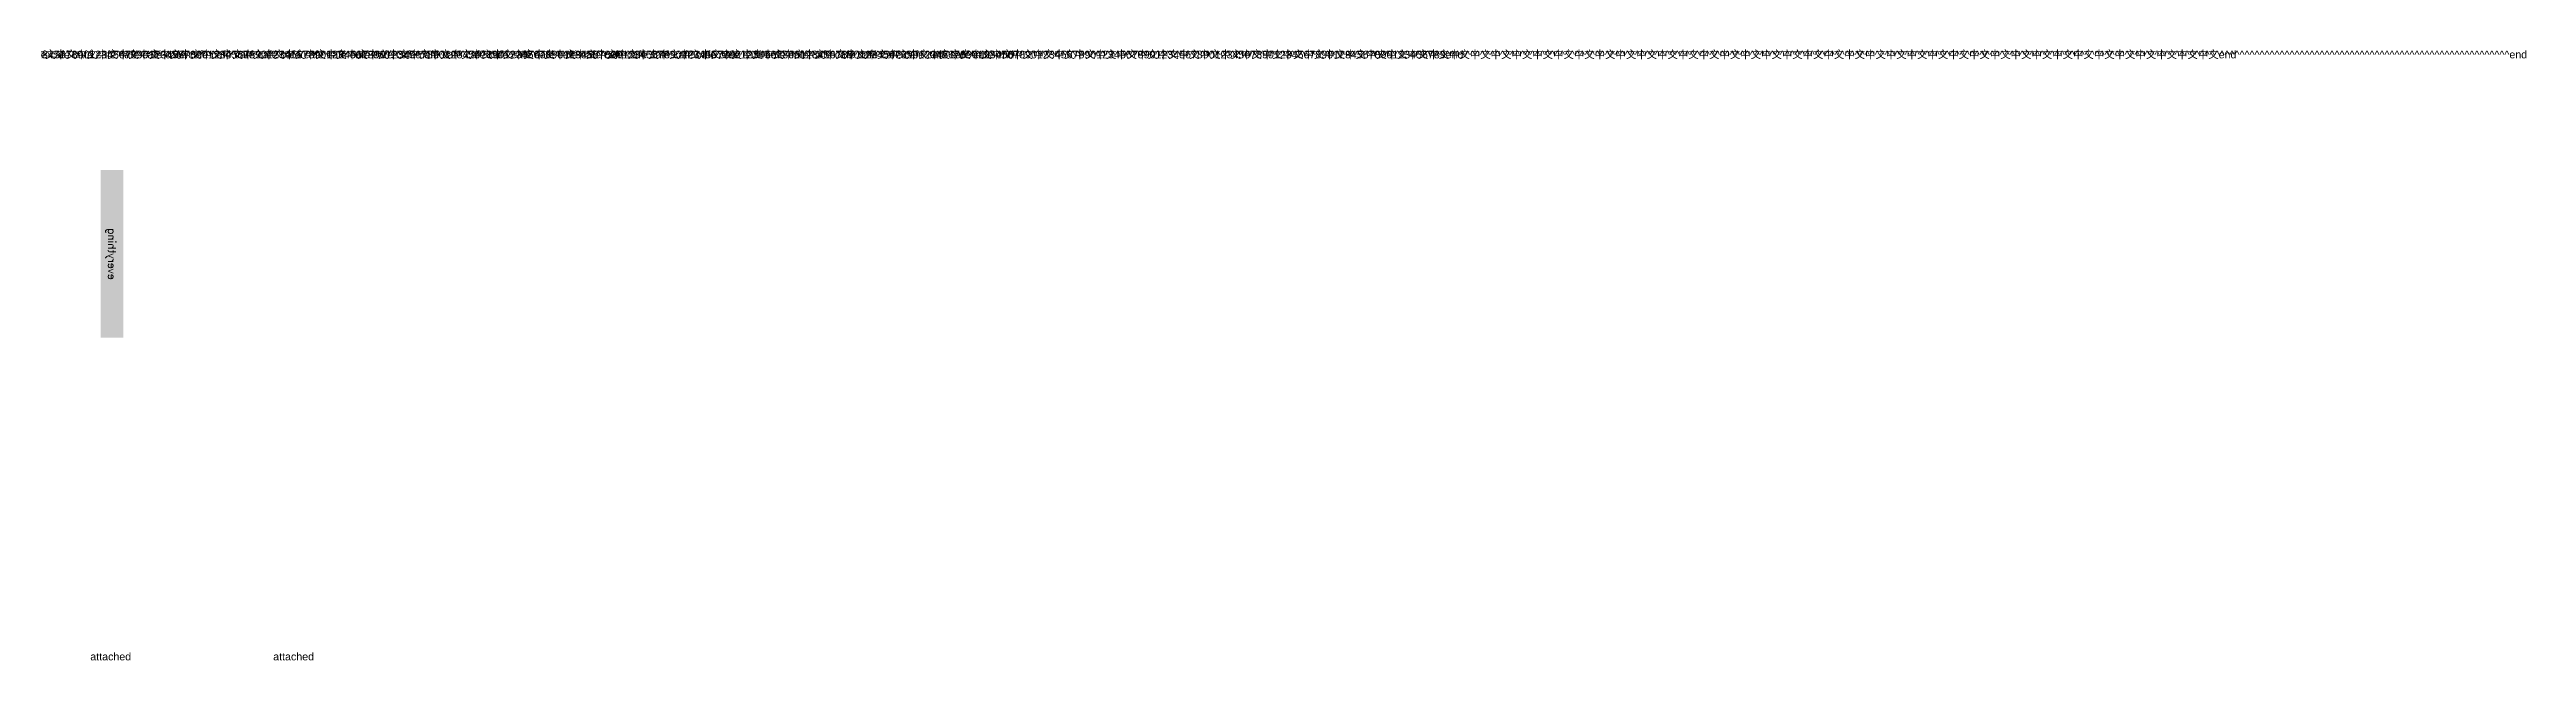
# Model space of a CAD drawing. Header units: millimetres. Extents: x -16 to 795, y -172 to 326.
# Drawn here: x 308 to 795.3, y 0 to 120.2 of the extents above; entities that cross this region are included whole.
import ezdxf

# ---------------------------------------------------------------- set-up
doc = ezdxf.new("R2010")
doc.units = ezdxf.units.MM
doc.styles.get("Standard").update_dxf_attribs({"font": 'Arial.ttf'})
doc.styles.add('tall', font='txt.shx')

msp = doc.modelspace()

# ---------------------------------------------------------------- texts
at = {"char_height": 1.5, "attachment_point": 1}
for s, insert in [('01234567890123456789012345678901234567890123456789012345678901234567890123456789012345678901234567890123456789012345678901234567890123456789012345678901234567890123456789012345678901234567890123456789012345678901234567890123456789012345678901234567890123456789012345678901234567890123456789012345678901234567890123456789012345678901234567890123456789012345678901234567890123456789012345678901234567890123456789012345678901234567890123456789012345678901234567890123456789012345678901234567890123456789end', (0, 120)), ('café café café café café café café café café café café café café café café café café café café café café café café café café café café café café café café café café café café café café café café café café café café café café café café café café café café café café café café café café café café café café café café café café café café café café café café café café café café café café café café café café café café café café café café café café café café café café café café café café café café café end', (40, 120)), ('中文中文中文中文中文中文中文中文中文中文中文中文中文中文中文中文中文中文中文中文中文中文中文中文中文中文中文中文中文中文中文中文中文中文中文中文中文中文中文中文中文中文中文中文中文中文中文中文中文中文中文中文中文中文中文中文中文中文中文中文中文中文中文中文中文中文中文中文中文中文中文中文中文中文中文中文中文中文中文中文中文中文中文中文中文中文中文中文中文中文中文中文中文中文中文中文中文中文中文中文中文中文中文中文中文中文中文中文中文中文中文中文中文中文中文中文中文中文中文中文中文中文中文中文中文中文中文中文中文中文中文中文中文中文中文中文中文中文中文中文中文中文中文中文中文中文中文中文中文中文中文中文中文中文中文中文中文中文中文中文end', (80, 120)), ('^ ^ ^ ^ ^ ^ ^ ^ ^ ^ ^ ^ ^ ^ ^ ^ ^ ^ ^ ^ ^ ^ ^ ^ ^ ^ ^ ^ ^ ^ ^ ^ ^ ^ ^ ^ ^ ^ ^ ^ ^ ^ ^ ^ ^ ^ ^ ^ ^ ^ ^ ^ ^ ^ ^ ^ ^ ^ ^ ^ ^ ^ ^ ^ ^ ^ ^ ^ ^ ^ ^ ^ ^ ^ ^ ^ ^ ^ ^ ^ ^ ^ ^ ^ ^ ^ ^ ^ ^ ^ ^ ^ ^ ^ ^ ^ ^ ^ ^ ^ ^ ^ ^ ^ ^ ^ ^ ^ ^ ^ ^ ^ ^ ^ ^ ^ ^ ^ ^ ^ ^ ^ ^ ^ ^ ^ ^ ^ ^ ^ ^ ^ ^ ^ ^ ^ ^ ^ ^ ^ ^ ^ ^ ^ ^ ^ ^ ^ ^ ^ ^ ^ ^ ^ ^ ^ ^ ^ ^ ^ ^ ^ ^ ^ ^ ^ ^ ^ ^ ^ ^ ^ ^ ^ ^ ^ ^ ^ ^ ^ ^ ^ ^ ^ ^ ^ ^ ^ ^ ^ ^ ^ ^ ^ ^ ^ ^ ^ ^ ^ ^ ^ ^ ^ ^ ^ ^ ^ ^ ^ ^ ^ ^ ^ ^ ^ ^ ^ ^ ^ ^ ^ ^ ^ ^ ^ ^ ^ ^ ^ ^ ^ ^ ^ ^ ^ ^ ^ ^ ^ ^ ^ ^ ^ ^ ^ ^ ^ ^ ^ ^ ^ ^ ^ ^ ^ ^ ^ ^ ^ ^ ^ ^ ^ ^ ^ ^ ^ ^ ^ ^ ^ ^ ^ ^ ^ ^ ^ ^ ^ ^ ^ ^ ^ ^ ^ ^ ^ ^ ^ ^ ^ ^ ^ ^ ^ ^ ^ ^ ^ ^ ^ ^ ^ ^ ^ ^ ^ ^ ^ ^ ^ ^ ^ ^ ^ ^ ^ ^ ^ ^ ^ ^ ^ ^ ^ ^ ^ ^ ^ ^ ^ ^ ^ ^ ^ ^ ^ ^ ^ ^ ^ ^ ^ ^ ^ ^ ^ ^ ^ ^ ^ ^ ^ ^ ^ ^ ^ ^ ^ ^ ^ ^ ^ ^ ^ ^ ^ ^ ^ ^ ^ ^ ^ ^ ^ ^ ^ ^ ^ ^ ^ ^ ^ ^ ^ ^ ^ ^ ^ ^ ^ ^ ^ ^ ^ ^ ^ ^ ^ ^ ^ ^ ^ ^ ^ ^ ^ ^ ^ ^ ^ ^ ^ ^ ^ ^ ^ ^ ^ ^ ^ ^ ^ ^ ^ ^ ^ ^ ^ ^ ^ ^ ^ ^ ^ ^ ^ ^ ^ ^ ^ ^ ^ ^ ^ ^ ^ ^ ^ ^ ^ ^ ^ ^ ^ ^ ^ ^ ^ ^ ^ ^ ^ ^ ^ ^ ^ ^ ^ ^ ^ ^ ^ ^ ^ ^ ^ ^ ^ end', (320, 120))]:
    msp.add_mtext(s, dxfattribs=dict(at, insert=insert))
at = {"extrusion": (0, 0, -1), "insert": (320, 80), "char_height": 1.5, "width": 30, "attachment_point": 5, "text_direction": (0, 1, 0), "line_spacing_factor": 2, "style": 'tall', "bg_fill": 1, "box_fill_scale": 2, "bg_fill_color": 5, "bg_fill_true_color": 255, "bg_fill_transparency": 33554559}
msp.add_mtext('everything', dxfattribs=at)
at = {"char_height": 1.5, "width": 30}
for insert, attachment_point in [((320, 0), 8), ((360, 0), 9)]:
    msp.add_mtext('attached', dxfattribs=dict(at, insert=insert, attachment_point=attachment_point))

doc.saveas('drawing.dxf')
